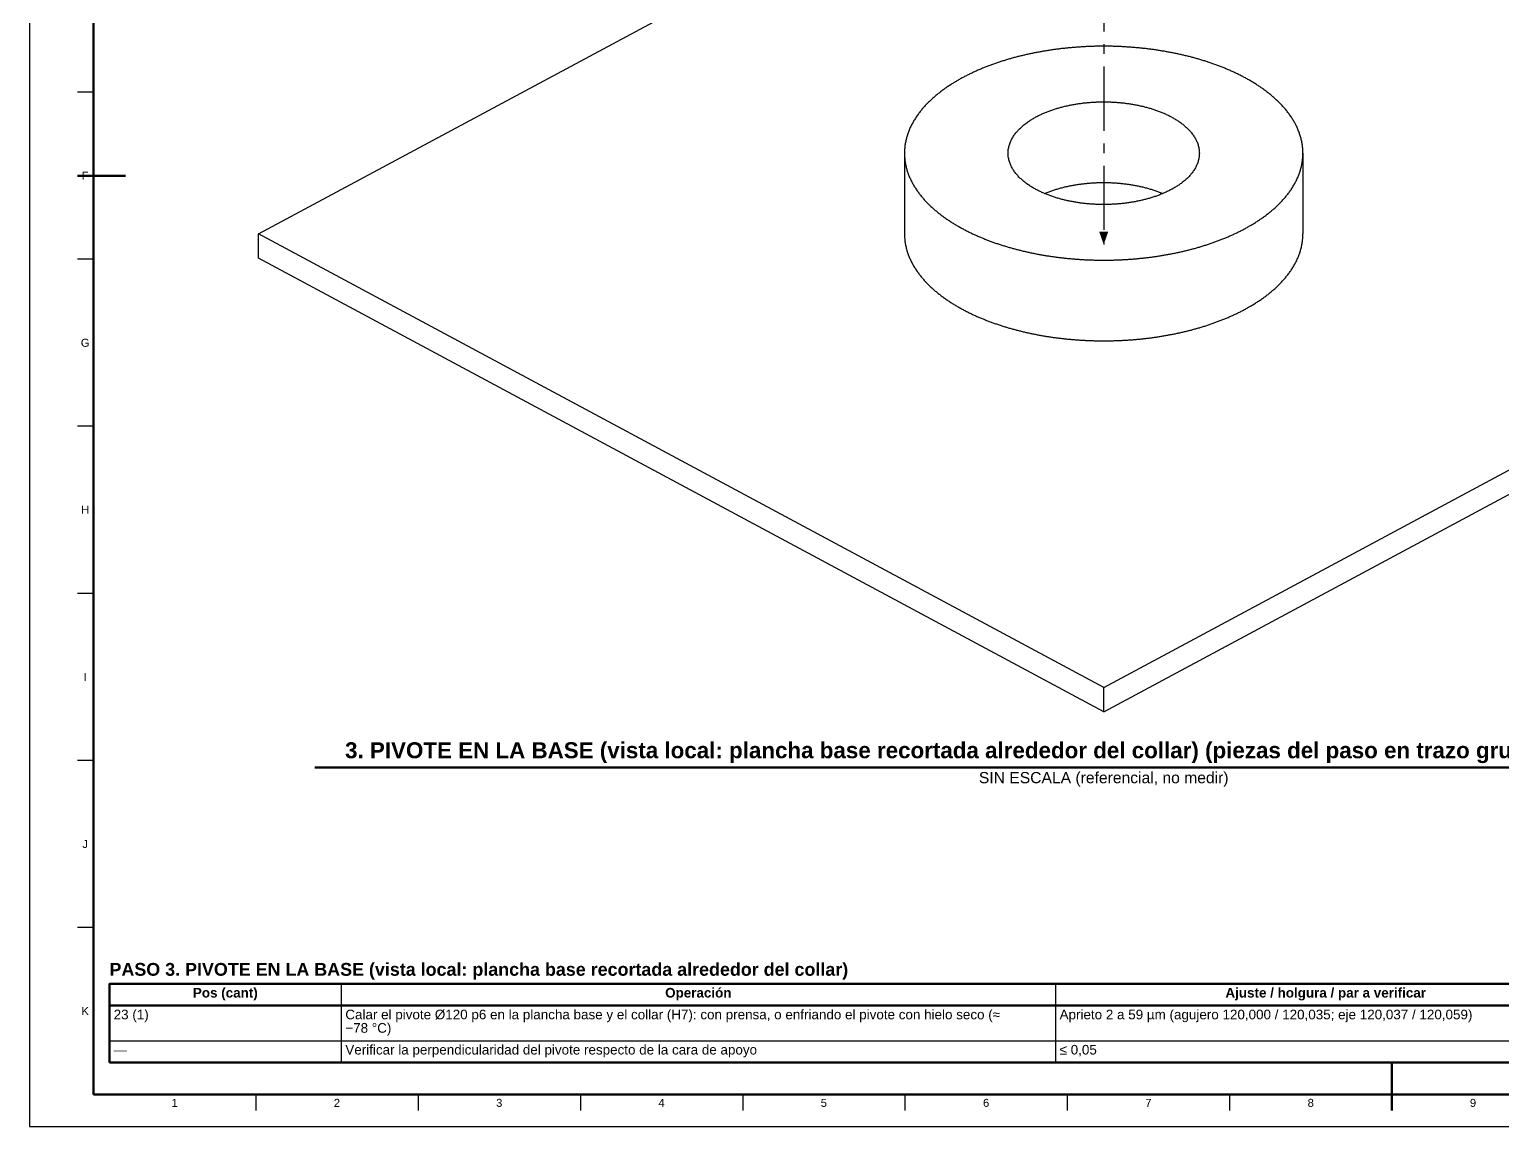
# Model space of a CAD drawing. Header units: millimetres. Extents: x 0 to 841, y 0 to 594.
# Drawn here: x 0 to 460.1, y 0 to 342.7 of the extents above; entities that cross this region are included whole.
import ezdxf
from ezdxf.enums import TextEntityAlignment as Align

# ---------------------------------------------------------------- set-up
doc = ezdxf.new("R2010")
doc.units = ezdxf.units.MM
doc.linetypes.add('EJE', pattern=[31, 20, -4, 3, -4])
for name, color, linetype, lineweight in [('COTA', 7, 'CONTINUOUS', 25), ('EJE', 7, 'EJE', 25), ('FINA', 7, 'CONTINUOUS', 25), ('MARCO', 7, 'CONTINUOUS', 70), ('TXT', 7, 'CONTINUOUS', 25), ('VIS', 7, 'CONTINUOUS', 50)]:
    doc.layers.add(name, color=color, linetype=linetype, lineweight=lineweight)
doc.styles.add('STD', font='LiberationSans-Regular.ttf')
doc.styles.add('STDB', font='LiberationSans-Bold.ttf')

msp = doc.modelspace()

# ---------------------------------------------------------------- linework, layer by layer
at = {"layer": 'COTA'}
msp.add_solid([(335.5, 275.48), (336.9, 279.48), (334.1, 279.48)], dxfattribs=at)
at = {"layer": 'EJE'}
msp.add_line((335.5, 393.07), (335.5, 275.48), dxfattribs=at)
at = {"layer": 'FINA'}
for p, q in [((20, 323.09), (15, 323.09)), ((20, 270.91), (15, 270.91)), ((20, 218.73), (15, 218.73)), ((20, 166.55), (15, 166.55)), ((20, 114.36), (15, 114.36)), ((20, 62.18), (15, 62.18)), ((97.35, 44.6), (97.35, 20)), ((320.43, 44.6), (320.43, 20)), ((25, 37.8), (646, 37.8)), ((25, 26.8), (646, 26.8)), ((70.69, 10), (70.69, 5)), ((121.38, 10), (121.38, 5)), ((172.06, 10), (172.06, 5)), ((222.75, 10), (222.75, 5)), ((273.44, 10), (273.44, 5)), ((324.12, 10), (324.12, 5)), ((374.81, 10), (374.81, 5)), ((425.5, 10), (425.5, 5))]:
    msp.add_line(p, q, dxfattribs=at)
msp.add_lwpolyline([(0, 0), (841, 0), (841, 594), (0, 594)], close=True, dxfattribs=at)
for points in [[(71.5, 278.84), (305.63, 404.55)], [(397.73, 304.04), (397.72, 304.35), (397.71, 304.65), (397.7, 304.96), (397.68, 305.27), (397.66, 305.57), (397.63, 305.88), (397.6, 306.19), (397.56, 306.49), (397.51, 306.79), (397.46, 307.1), (397.41, 307.4), (397.35, 307.7), (397.29, 308), (397.22, 308.3), (397.14, 308.6), (397.06, 308.9), (396.98, 309.19), (396.89, 309.49), (396.8, 309.78), (396.7, 310.07), (396.6, 310.36), (396.5, 310.65), (396.38, 310.94), (396.27, 311.22), (396.15, 311.51), (396.03, 311.79), (395.9, 312.07), (395.77, 312.35), (395.64, 312.62), (395.5, 312.9), (395.36, 313.17), (395.21, 313.44), (395.06, 313.71), (394.91, 313.98), (394.75, 314.24), (394.59, 314.5), (394.43, 314.76), (394.27, 315.02), (394.1, 315.28), (393.93, 315.53), (393.75, 315.79), (393.57, 316.04), (393.39, 316.29), (393.21, 316.53), (393.02, 316.78), (392.84, 317.02), (392.65, 317.26), (392.45, 317.5), (392.26, 317.74), (392.06, 317.97), (391.86, 318.2), (391.65, 318.43), (391.45, 318.66), (391.24, 318.89), (391.03, 319.11), (390.82, 319.34), (390.61, 319.56), (390.39, 319.78), (390.17, 319.99), (389.95, 320.21), (389.73, 320.42), (389.51, 320.63), (389.28, 320.84), (389.06, 321.05), (388.83, 321.26), (388.6, 321.46), (388.37, 321.66), (388.13, 321.86), (387.9, 322.06), (387.66, 322.26), (387.42, 322.45), (387.18, 322.64), (386.94, 322.84), (386.7, 323.02), (386.46, 323.21), (386.21, 323.4), (385.97, 323.58), (385.72, 323.77), (385.47, 323.95), (385.22, 324.13), (384.97, 324.3), (384.72, 324.48), (384.47, 324.65), (384.21, 324.83), (383.96, 325), (383.7, 325.17), (383.45, 325.34), (383.19, 325.5), (382.93, 325.67), (382.67, 325.83), (382.41, 325.99), (382.14, 326.15), (381.88, 326.31), (381.62, 326.47), (381.35, 326.63), (381.09, 326.78), (380.82, 326.93), (380.55, 327.08), (380.28, 327.23), (380.02, 327.38), (379.75, 327.53), (379.48, 327.68), (379.2, 327.82), (378.93, 327.96), (378.66, 328.11), (378.39, 328.25), (378.11, 328.39), (377.84, 328.52), (377.56, 328.66), (377.29, 328.79), (377.01, 328.93), (376.73, 329.06), (376.45, 329.19), (376.18, 329.32), (375.9, 329.45), (375.62, 329.58), (375.34, 329.7), (375.06, 329.83), (374.78, 329.95), (374.49, 330.08), (374.21, 330.2), (373.93, 330.32), (373.64, 330.44), (373.36, 330.55), (373.08, 330.67), (372.79, 330.78), (372.51, 330.9), (372.22, 331.01), (371.93, 331.12), (371.65, 331.23), (371.36, 331.34), (371.07, 331.45), (370.78, 331.56), (370.5, 331.66), (370.21, 331.77), (369.92, 331.87), (369.63, 331.98), (369.34, 332.08), (369.05, 332.18), (368.76, 332.28), (368.47, 332.37), (368.17, 332.47), (367.88, 332.57), (367.59, 332.66), (367.3, 332.76), (367, 332.85), (366.71, 332.94), (366.42, 333.03), (366.12, 333.12), (365.83, 333.21), (365.53, 333.3), (365.24, 333.39), (364.94, 333.47), (364.65, 333.56), (364.35, 333.64), (364.06, 333.72), (363.76, 333.8), (363.47, 333.88), (363.17, 333.96), (362.87, 334.04), (362.57, 334.12), (362.28, 334.2), (361.98, 334.27), (361.68, 334.35), (361.38, 334.42), (361.08, 334.49), (360.78, 334.57), (360.49, 334.64), (360.19, 334.71), (359.89, 334.78), (359.59, 334.84), (359.29, 334.91), (358.99, 334.98), (358.69, 335.04), (358.39, 335.11), (358.09, 335.17), (357.79, 335.23), (357.48, 335.29), (357.18, 335.35), (356.88, 335.41), (356.58, 335.47), (356.28, 335.53), (355.98, 335.59), (355.67, 335.64), (355.37, 335.7), (355.07, 335.75), (354.77, 335.81), (354.46, 335.86), (354.16, 335.91), (353.86, 335.96), (353.55, 336.01), (353.25, 336.06), (352.95, 336.11), (352.64, 336.16), (352.34, 336.2), (352.04, 336.25), (351.73, 336.29), (351.43, 336.34), (351.12, 336.38), (350.82, 336.42), (350.51, 336.46), (350.21, 336.5), (349.9, 336.54), (349.6, 336.58), (349.3, 336.62), (348.99, 336.65), (348.68, 336.69), (348.38, 336.72), (348.07, 336.76), (347.77, 336.79), (347.46, 336.83), (347.16, 336.86), (346.85, 336.89), (346.55, 336.92), (346.24, 336.95), (345.93, 336.98), (345.63, 337), (345.32, 337.03), (345.02, 337.06), (344.71, 337.08), (344.4, 337.1), (344.1, 337.13), (343.79, 337.15), (343.48, 337.17), (343.18, 337.19), (342.87, 337.21), (342.56, 337.23), (342.26, 337.25), (341.95, 337.27), (341.64, 337.29), (341.34, 337.3), (341.03, 337.32), (340.72, 337.33), (340.42, 337.34), (340.11, 337.36), (339.8, 337.37), (339.49, 337.38), (339.19, 337.39), (338.88, 337.4), (338.57, 337.41), (338.27, 337.42), (337.96, 337.42), (337.65, 337.43), (337.34, 337.43), (337.04, 337.44), (336.73, 337.44), (336.42, 337.44), (336.11, 337.45), (335.81, 337.45), (335.5, 337.45), (335.19, 337.45), (334.89, 337.45), (334.58, 337.44), (334.27, 337.44), (333.96, 337.44), (333.66, 337.43), (333.35, 337.43), (333.04, 337.42), (332.73, 337.42), (332.43, 337.41), (332.12, 337.4), (331.81, 337.39), (331.51, 337.38), (331.2, 337.37), (330.89, 337.36), (330.58, 337.34), (330.28, 337.33), (329.97, 337.32), (329.66, 337.3), (329.36, 337.29), (329.05, 337.27), (328.74, 337.25), (328.44, 337.23), (328.13, 337.21), (327.82, 337.19), (327.52, 337.17), (327.21, 337.15), (326.9, 337.13), (326.6, 337.1), (326.29, 337.08), (325.98, 337.06), (325.68, 337.03), (325.37, 337), (325.07, 336.98), (324.76, 336.95), (324.45, 336.92), (324.15, 336.89), (323.84, 336.86), (323.54, 336.83), (323.23, 336.79), (322.93, 336.76), (322.62, 336.72), (322.32, 336.69), (322.01, 336.65), (321.7, 336.62), (321.4, 336.58), (321.1, 336.54), (320.79, 336.5), (320.49, 336.46), (320.18, 336.42), (319.88, 336.38), (319.57, 336.34), (319.27, 336.29), (318.96, 336.25), (318.66, 336.2), (318.36, 336.16), (318.05, 336.11), (317.75, 336.06), (317.45, 336.01), (317.14, 335.96), (316.84, 335.91), (316.54, 335.86), (316.23, 335.81), (315.93, 335.75), (315.63, 335.7), (315.33, 335.64), (315.02, 335.59), (314.72, 335.53), (314.42, 335.47), (314.12, 335.41), (313.82, 335.35), (313.52, 335.29), (313.21, 335.23), (312.91, 335.17), (312.61, 335.11), (312.31, 335.04), (312.01, 334.98), (311.71, 334.91), (311.41, 334.84), (311.11, 334.78), (310.81, 334.71), (310.51, 334.64), (310.22, 334.57), (309.92, 334.49), (309.62, 334.42), (309.32, 334.35), (309.02, 334.27), (308.72, 334.2), (308.43, 334.12), (308.13, 334.04), (307.83, 333.96), (307.53, 333.88), (307.24, 333.8), (306.94, 333.72), (306.65, 333.64), (306.35, 333.56), (306.05, 333.47), (305.76, 333.39), (305.47, 333.3), (305.17, 333.21), (304.88, 333.12), (304.58, 333.03), (304.29, 332.94), (304, 332.85), (303.7, 332.76), (303.41, 332.66), (303.12, 332.57), (302.83, 332.47), (302.53, 332.37), (302.24, 332.28), (301.95, 332.18), (301.66, 332.08), (301.37, 331.98), (301.08, 331.87), (300.79, 331.77), (300.5, 331.66), (300.22, 331.56), (299.93, 331.45), (299.64, 331.34), (299.35, 331.23), (299.07, 331.12), (298.78, 331.01), (298.49, 330.9), (298.21, 330.78), (297.92, 330.67), (297.64, 330.55), (297.36, 330.44), (297.07, 330.32), (296.79, 330.2), (296.51, 330.08), (296.22, 329.95), (295.94, 329.83), (295.66, 329.7), (295.38, 329.58), (295.1, 329.45), (294.82, 329.32), (294.55, 329.19), (294.27, 329.06), (293.99, 328.93), (293.71, 328.79), (293.44, 328.66), (293.16, 328.52), (292.89, 328.39), (292.61, 328.25), (292.34, 328.11), (292.07, 327.96), (291.8, 327.82), (291.52, 327.68), (291.25, 327.53), (290.98, 327.38), (290.72, 327.23), (290.45, 327.08), (290.18, 326.93), (289.91, 326.78), (289.65, 326.63), (289.38, 326.47), (289.12, 326.31), (288.86, 326.15), (288.59, 325.99), (288.33, 325.83), (288.07, 325.67), (287.81, 325.5), (287.55, 325.34), (287.3, 325.17), (287.04, 325), (286.79, 324.83), (286.53, 324.65), (286.28, 324.48), (286.03, 324.3), (285.78, 324.13), (285.53, 323.95), (285.28, 323.77), (285.03, 323.58), (284.79, 323.4), (284.54, 323.21), (284.3, 323.02), (284.06, 322.84), (283.82, 322.64), (283.58, 322.45), (283.34, 322.26), (283.1, 322.06), (282.87, 321.86), (282.63, 321.66), (282.4, 321.46), (282.17, 321.26), (281.94, 321.05), (281.72, 320.84), (281.49, 320.63), (281.27, 320.42), (281.05, 320.21), (280.83, 319.99), (280.61, 319.78), (280.39, 319.56), (280.18, 319.34), (279.97, 319.11), (279.76, 318.89), (279.55, 318.66), (279.35, 318.43), (279.14, 318.2), (278.94, 317.97), (278.74, 317.74), (278.55, 317.5), (278.35, 317.26), (278.16, 317.02), (277.98, 316.78), (277.79, 316.53), (277.61, 316.29), (277.43, 316.04), (277.25, 315.79), (277.07, 315.53), (276.9, 315.28), (276.73, 315.02), (276.57, 314.76), (276.41, 314.5), (276.25, 314.24), (276.09, 313.98), (275.94, 313.71), (275.79, 313.44), (275.64, 313.17), (275.5, 312.9), (275.36, 312.62), (275.23, 312.35), (275.1, 312.07), (274.97, 311.79), (274.85, 311.51), (274.73, 311.22), (274.62, 310.94), (274.5, 310.65), (274.4, 310.36), (274.3, 310.07), (274.2, 309.78), (274.11, 309.49), (274.02, 309.19), (273.94, 308.9), (273.86, 308.6), (273.78, 308.3), (273.71, 308), (273.65, 307.7), (273.59, 307.4), (273.54, 307.1), (273.49, 306.79), (273.44, 306.49), (273.4, 306.19), (273.37, 305.88), (273.34, 305.57), (273.32, 305.27), (273.3, 304.96), (273.29, 304.65), (273.28, 304.35), (273.27, 304.04)], [(305.63, 304.04), (305.64, 304.34), (305.65, 304.64), (305.68, 304.94), (305.71, 305.24), (305.76, 305.53), (305.82, 305.83), (305.88, 306.12), (305.96, 306.41), (306.04, 306.7), (306.14, 306.98), (306.24, 307.26), (306.35, 307.54), (306.47, 307.82), (306.6, 308.09), (306.73, 308.36), (306.88, 308.62), (307.02, 308.88), (307.18, 309.14), (307.34, 309.39), (307.51, 309.64), (307.68, 309.88), (307.86, 310.12), (308.05, 310.36), (308.24, 310.59), (308.43, 310.82), (308.63, 311.04), (308.83, 311.26), (309.04, 311.48), (309.25, 311.69), (309.47, 311.9), (309.69, 312.11), (309.91, 312.31), (310.13, 312.51), (310.36, 312.7), (310.59, 312.89), (310.83, 313.08), (311.06, 313.26), (311.3, 313.44), (311.55, 313.62), (311.79, 313.79), (312.04, 313.96), (312.28, 314.13), (312.54, 314.29), (312.79, 314.45), (313.04, 314.61), (313.3, 314.77), (313.56, 314.92), (313.82, 315.07), (314.08, 315.22), (314.34, 315.36), (314.61, 315.5), (314.87, 315.64), (315.14, 315.77), (315.41, 315.91), (315.68, 316.04), (315.95, 316.16), (316.22, 316.29), (316.5, 316.41), (316.77, 316.53), (317.05, 316.65), (317.32, 316.77), (317.6, 316.88), (317.88, 316.99), (318.16, 317.1), (318.44, 317.2), (318.72, 317.31), (319, 317.41), (319.29, 317.51), (319.57, 317.61), (319.86, 317.7), (320.14, 317.79), (320.43, 317.88), (320.71, 317.97), (321, 318.06), (321.29, 318.14), (321.58, 318.23), (321.86, 318.31), (322.15, 318.39), (322.44, 318.46), (322.73, 318.54), (323.02, 318.61), (323.32, 318.68), (323.61, 318.75), (323.9, 318.82), (324.19, 318.88), (324.49, 318.95), (324.78, 319.01), (325.07, 319.07), (325.37, 319.12), (325.66, 319.18), (325.96, 319.24), (326.25, 319.29), (326.55, 319.34), (326.84, 319.39), (327.14, 319.43), (327.43, 319.48), (327.73, 319.52), (328.03, 319.57), (328.33, 319.61), (328.62, 319.65), (328.92, 319.68), (329.22, 319.72), (329.52, 319.75), (329.81, 319.78), (330.11, 319.81), (330.41, 319.84), (330.71, 319.87), (331.01, 319.89), (331.31, 319.92), (331.61, 319.94), (331.9, 319.96), (332.2, 319.98), (332.5, 320), (332.8, 320.01), (333.1, 320.02), (333.4, 320.04), (333.7, 320.05), (334, 320.06), (334.3, 320.06), (334.6, 320.07), (334.9, 320.07), (335.2, 320.08), (335.5, 320.08), (335.8, 320.08), (336.1, 320.07), (336.4, 320.07), (336.7, 320.06), (337, 320.06), (337.3, 320.05), (337.6, 320.04), (337.9, 320.02), (338.2, 320.01), (338.5, 320), (338.8, 319.98), (339.1, 319.96), (339.39, 319.94), (339.69, 319.92), (339.99, 319.89), (340.29, 319.87), (340.59, 319.84), (340.89, 319.81), (341.19, 319.78), (341.48, 319.75), (341.78, 319.72), (342.08, 319.68), (342.38, 319.65), (342.67, 319.61), (342.97, 319.57), (343.27, 319.52), (343.57, 319.48), (343.86, 319.43), (344.16, 319.39), (344.45, 319.34), (344.75, 319.29), (345.04, 319.24), (345.34, 319.18), (345.63, 319.12), (345.93, 319.07), (346.22, 319.01), (346.51, 318.95), (346.81, 318.88), (347.1, 318.82), (347.39, 318.75), (347.68, 318.68), (347.98, 318.61), (348.27, 318.54), (348.56, 318.46), (348.85, 318.39), (349.14, 318.31), (349.42, 318.23), (349.71, 318.14), (350, 318.06), (350.29, 317.97), (350.57, 317.88), (350.86, 317.79), (351.14, 317.7), (351.43, 317.61), (351.71, 317.51), (352, 317.41), (352.28, 317.31), (352.56, 317.2), (352.84, 317.1), (353.12, 316.99), (353.4, 316.88), (353.68, 316.77), (353.95, 316.65), (354.23, 316.53), (354.5, 316.41), (354.78, 316.29), (355.05, 316.16), (355.32, 316.04), (355.59, 315.91), (355.86, 315.77), (356.13, 315.64), (356.39, 315.5), (356.66, 315.36), (356.92, 315.22), (357.18, 315.07), (357.44, 314.92), (357.7, 314.77), (357.96, 314.61), (358.21, 314.45), (358.46, 314.29), (358.72, 314.13), (358.96, 313.96), (359.21, 313.79), (359.45, 313.62), (359.7, 313.44), (359.94, 313.26), (360.17, 313.08), (360.41, 312.89), (360.64, 312.7), (360.87, 312.51), (361.09, 312.31), (361.31, 312.11), (361.53, 311.9), (361.75, 311.69), (361.96, 311.48), (362.17, 311.26), (362.37, 311.04), (362.57, 310.82), (362.76, 310.59), (362.95, 310.36), (363.14, 310.12), (363.32, 309.88), (363.49, 309.64), (363.66, 309.39), (363.82, 309.14), (363.98, 308.88), (364.12, 308.62), (364.27, 308.36), (364.4, 308.09), (364.53, 307.82), (364.65, 307.54), (364.76, 307.26), (364.86, 306.98), (364.96, 306.7), (365.04, 306.41), (365.12, 306.12), (365.18, 305.83), (365.24, 305.53), (365.29, 305.24), (365.32, 304.94), (365.35, 304.64), (365.36, 304.34), (365.37, 304.04)], [(273.27, 304.04), (273.28, 303.74), (273.28, 303.44), (273.3, 303.14), (273.31, 302.84), (273.34, 302.55), (273.36, 302.25), (273.4, 301.95), (273.43, 301.65), (273.48, 301.36), (273.52, 301.06), (273.57, 300.77), (273.63, 300.47), (273.69, 300.18), (273.76, 299.89), (273.83, 299.6), (273.9, 299.31), (273.98, 299.02), (274.06, 298.73), (274.15, 298.45), (274.24, 298.16), (274.34, 297.88), (274.44, 297.6), (274.55, 297.32), (274.66, 297.04), (274.77, 296.76), (274.89, 296.49), (275.01, 296.21), (275.13, 295.94), (275.26, 295.67), (275.39, 295.4), (275.53, 295.14), (275.66, 294.87), (275.81, 294.61), (275.95, 294.35), (276.1, 294.09), (276.25, 293.83), (276.41, 293.57), (276.57, 293.32), (276.73, 293.07), (276.89, 292.82), (277.06, 292.57), (277.23, 292.32), (277.4, 292.08), (277.57, 291.84), (277.75, 291.6), (277.93, 291.36), (278.12, 291.12), (278.3, 290.89), (278.49, 290.65), (278.68, 290.42), (278.87, 290.19), (279.07, 289.97), (279.26, 289.74), (279.46, 289.52), (279.66, 289.3), (279.87, 289.08), (280.07, 288.86), (280.28, 288.64), (280.49, 288.43), (280.7, 288.22), (280.91, 288.01), (281.12, 287.8), (281.34, 287.59), (281.56, 287.39), (281.78, 287.18), (282, 286.98), (282.22, 286.78), (282.45, 286.58), (282.67, 286.39), (282.9, 286.19), (283.13, 286), (283.36, 285.81), (283.59, 285.62), (283.82, 285.43), (284.06, 285.24), (284.29, 285.06), (284.53, 284.88), (284.77, 284.7), (285.01, 284.52), (285.25, 284.34), (285.49, 284.16), (285.73, 283.99), (285.97, 283.81), (286.22, 283.64), (286.46, 283.47), (286.71, 283.3), (286.96, 283.14), (287.21, 282.97), (287.46, 282.81), (287.71, 282.64), (287.96, 282.48), (288.21, 282.32), (288.47, 282.17), (288.72, 282.01), (288.98, 281.85), (289.23, 281.7), (289.49, 281.55), (289.75, 281.39), (290.01, 281.25), (290.27, 281.1), (290.53, 280.95), (290.79, 280.8), (291.05, 280.66), (291.31, 280.52), (291.58, 280.37), (291.84, 280.23), (292.11, 280.09), (292.37, 279.96), (292.64, 279.82), (292.91, 279.69), (293.17, 279.55), (293.44, 279.42), (293.71, 279.29), (293.98, 279.16), (294.25, 279.03), (294.52, 278.9), (294.79, 278.77), (295.06, 278.65), (295.33, 278.52), (295.61, 278.4), (295.88, 278.28), (296.15, 278.16), (296.43, 278.04), (296.7, 277.92), (296.98, 277.8), (297.25, 277.69), (297.53, 277.57), (297.81, 277.46), (298.08, 277.35), (298.36, 277.23), (298.64, 277.12), (298.92, 277.01), (299.2, 276.91), (299.48, 276.8), (299.75, 276.69), (300.03, 276.59), (300.32, 276.48), (300.6, 276.38), (300.88, 276.28), (301.16, 276.18), (301.44, 276.08), (301.72, 275.98), (302.01, 275.88), (302.29, 275.79), (302.57, 275.69), (302.86, 275.6), (303.14, 275.5), (303.43, 275.41), (303.71, 275.32), (304, 275.23), (304.28, 275.14), (304.57, 275.05), (304.85, 274.96), (305.14, 274.88), (305.43, 274.79), (305.71, 274.71), (306, 274.62), (306.29, 274.54), (306.57, 274.46), (306.86, 274.38), (307.15, 274.3), (307.44, 274.22), (307.73, 274.14), (308.02, 274.07), (308.31, 273.99), (308.6, 273.92), (308.89, 273.84), (309.18, 273.77), (309.47, 273.7), (309.76, 273.62), (310.05, 273.55), (310.34, 273.48), (310.63, 273.42), (310.92, 273.35), (311.21, 273.28), (311.5, 273.22), (311.8, 273.15), (312.09, 273.09), (312.38, 273.02), (312.67, 272.96), (312.97, 272.9), (313.26, 272.84), (313.55, 272.78), (313.85, 272.72), (314.14, 272.66), (314.43, 272.6), (314.73, 272.55), (315.02, 272.49), (315.31, 272.44), (315.61, 272.38), (315.9, 272.33), (316.2, 272.28), (316.49, 272.23), (316.79, 272.18), (317.08, 272.13), (317.38, 272.08), (317.67, 272.03), (317.97, 271.99), (318.26, 271.94), (318.56, 271.89), (318.85, 271.85), (319.15, 271.81), (319.45, 271.76), (319.74, 271.72), (320.04, 271.68), (320.33, 271.64), (320.63, 271.6), (320.93, 271.56), (321.22, 271.52), (321.52, 271.49), (321.82, 271.45), (322.12, 271.41), (322.41, 271.38), (322.71, 271.34), (323.01, 271.31), (323.3, 271.28), (323.6, 271.25), (323.9, 271.22), (324.2, 271.19), (324.49, 271.16), (324.79, 271.13), (325.09, 271.1), (325.39, 271.08), (325.69, 271.05), (325.98, 271.02), (326.28, 271), (326.58, 270.98), (326.88, 270.95), (327.18, 270.93), (327.48, 270.91), (327.77, 270.89), (328.07, 270.87), (328.37, 270.85), (328.67, 270.83), (328.97, 270.82), (329.27, 270.8), (329.56, 270.78), (329.86, 270.77), (330.16, 270.75), (330.46, 270.74), (330.76, 270.73), (331.06, 270.72), (331.36, 270.71), (331.66, 270.7), (331.96, 270.69), (332.25, 270.68), (332.55, 270.67), (332.85, 270.66), (333.15, 270.66), (333.45, 270.65), (333.75, 270.64), (334.05, 270.64), (334.35, 270.64), (334.65, 270.63), (334.95, 270.63), (335.25, 270.63), (335.54, 270.63), (335.84, 270.63), (336.14, 270.63), (336.44, 270.64), (336.74, 270.64), (337.04, 270.64), (337.34, 270.65), (337.64, 270.65), (337.94, 270.66), (338.24, 270.66), (338.54, 270.67), (338.83, 270.68), (339.13, 270.69), (339.43, 270.7), (339.73, 270.71), (340.03, 270.72), (340.33, 270.73), (340.63, 270.75), (340.93, 270.76), (341.23, 270.77), (341.52, 270.79), (341.82, 270.8), (342.12, 270.82), (342.42, 270.84), (342.72, 270.86), (343.02, 270.88), (343.32, 270.9), (343.61, 270.92), (343.91, 270.94), (344.21, 270.96), (344.51, 270.98), (344.81, 271.01), (345.1, 271.03), (345.4, 271.06), (345.7, 271.08), (346, 271.11), (346.3, 271.14), (346.59, 271.17), (346.89, 271.2), (347.19, 271.23), (347.49, 271.26), (347.78, 271.29), (348.08, 271.32), (348.38, 271.35), (348.68, 271.39), (348.97, 271.42), (349.27, 271.46), (349.57, 271.5), (349.86, 271.53), (350.16, 271.57), (350.46, 271.61), (350.75, 271.65), (351.05, 271.69), (351.35, 271.73), (351.64, 271.78), (351.94, 271.82), (352.23, 271.86), (352.53, 271.91), (352.83, 271.95), (353.12, 272), (353.42, 272.05), (353.71, 272.09), (354.01, 272.14), (354.3, 272.19), (354.6, 272.24), (354.89, 272.29), (355.19, 272.35), (355.48, 272.4), (355.77, 272.45), (356.07, 272.51), (356.36, 272.56), (356.66, 272.62), (356.95, 272.68), (357.24, 272.74), (357.54, 272.8), (357.83, 272.86), (358.12, 272.92), (358.41, 272.98), (358.71, 273.04), (359, 273.11), (359.29, 273.17), (359.58, 273.23), (359.87, 273.3), (360.17, 273.37), (360.46, 273.44), (360.75, 273.51), (361.04, 273.57), (361.33, 273.65), (361.62, 273.72), (361.91, 273.79), (362.2, 273.86), (362.49, 273.94), (362.78, 274.01), (363.07, 274.09), (363.36, 274.17), (363.65, 274.24), (363.93, 274.32), (364.22, 274.4), (364.51, 274.48), (364.8, 274.57), (365.09, 274.65), (365.37, 274.73), (365.66, 274.82), (365.95, 274.9), (366.23, 274.99), (366.52, 275.08), (366.8, 275.17), (367.09, 275.26), (367.37, 275.35), (367.66, 275.44), (367.94, 275.53), (368.23, 275.63), (368.51, 275.72), (368.79, 275.82), (369.08, 275.91), (369.36, 276.01), (369.64, 276.11), (369.92, 276.21), (370.21, 276.31), (370.49, 276.41), (370.77, 276.52), (371.05, 276.62), (371.33, 276.73), (371.61, 276.83), (371.89, 276.94), (372.17, 277.05), (372.44, 277.16), (372.72, 277.27), (373, 277.38), (373.28, 277.49), (373.55, 277.61), (373.83, 277.72), (374.1, 277.84), (374.38, 277.96), (374.65, 278.07), (374.93, 278.19), (375.2, 278.32), (375.47, 278.44), (375.75, 278.56), (376.02, 278.69), (376.29, 278.81), (376.56, 278.94), (376.83, 279.07), (377.1, 279.2), (377.37, 279.33), (377.64, 279.46), (377.91, 279.59), (378.17, 279.73), (378.44, 279.86), (378.71, 280), (378.97, 280.14), (379.24, 280.28), (379.5, 280.42)], [(273.27, 304.04), (273.27, 278.84)], [(356.62, 292.7), (356.36, 292.56), (356.09, 292.42), (355.82, 292.29), (355.55, 292.16), (355.28, 292.03), (355.01, 291.9), (354.74, 291.77), (354.47, 291.65), (354.19, 291.53), (353.92, 291.41), (353.64, 291.3), (353.36, 291.19), (353.08, 291.08), (352.8, 290.97), (352.52, 290.86), (352.24, 290.76), (351.96, 290.66), (351.68, 290.56), (351.39, 290.46), (351.11, 290.37), (350.82, 290.28), (350.54, 290.18), (350.25, 290.1), (349.97, 290.01), (349.68, 289.93), (349.39, 289.84), (349.1, 289.76), (348.81, 289.68), (348.52, 289.61), (348.23, 289.53), (347.94, 289.46), (347.65, 289.39), (347.36, 289.32), (347.07, 289.26), (346.77, 289.19), (346.48, 289.13), (346.19, 289.07), (345.89, 289.01), (345.6, 288.95), (345.31, 288.89), (345.01, 288.84), (344.72, 288.79), (344.42, 288.74), (344.13, 288.69), (343.83, 288.64), (343.53, 288.59), (343.24, 288.55), (342.94, 288.51), (342.64, 288.47), (342.35, 288.43), (342.05, 288.39), (341.75, 288.36), (341.45, 288.33), (341.16, 288.29), (340.86, 288.26), (340.56, 288.24), (340.26, 288.21), (339.96, 288.18), (339.66, 288.16), (339.37, 288.14), (339.07, 288.12), (338.77, 288.1), (338.47, 288.08), (338.17, 288.07), (337.87, 288.05), (337.57, 288.04), (337.27, 288.03), (336.97, 288.02), (336.67, 288.02), (336.37, 288.01), (336.07, 288.01), (335.77, 288), (335.47, 288), (335.17, 288), (334.87, 288.01), (334.57, 288.01), (334.28, 288.02), (333.98, 288.02), (333.68, 288.03), (333.38, 288.04), (333.08, 288.06), (332.78, 288.07), (332.48, 288.09), (332.18, 288.1), (331.88, 288.12), (331.58, 288.14), (331.28, 288.16), (330.98, 288.19), (330.69, 288.21), (330.39, 288.24), (330.09, 288.27), (329.79, 288.3), (329.49, 288.33), (329.2, 288.37), (328.9, 288.4), (328.6, 288.44), (328.3, 288.48), (328.01, 288.52), (327.71, 288.56), (327.41, 288.6), (327.12, 288.65), (326.82, 288.7), (326.53, 288.74), (326.23, 288.8), (325.94, 288.85), (325.64, 288.9), (325.35, 288.96), (325.05, 289.02), (324.76, 289.08), (324.47, 289.14), (324.17, 289.2), (323.88, 289.27), (323.59, 289.33), (323.3, 289.4), (323.01, 289.47), (322.72, 289.55), (322.43, 289.62), (322.14, 289.7), (321.85, 289.78), (321.56, 289.86), (321.27, 289.94), (320.98, 290.03), (320.7, 290.11), (320.41, 290.2), (320.13, 290.29), (319.84, 290.38), (319.56, 290.48), (319.27, 290.58), (318.99, 290.68), (318.71, 290.78), (318.43, 290.88), (318.15, 290.99), (317.87, 291.1), (317.59, 291.21), (317.31, 291.32), (317.04, 291.43), (316.76, 291.55), (316.49, 291.67), (316.21, 291.8), (315.94, 291.92), (315.67, 292.05), (315.4, 292.18), (315.13, 292.31), (314.86, 292.45), (314.6, 292.58), (314.33, 292.73), (314.07, 292.87), (313.81, 293.02), (313.55, 293.16), (313.29, 293.32), (313.04, 293.47), (312.78, 293.63), (312.53, 293.79), (312.28, 293.96), (312.03, 294.12), (311.78, 294.29), (311.54, 294.47), (311.3, 294.64), (311.06, 294.82), (310.82, 295.01), (310.59, 295.19), (310.36, 295.39), (310.13, 295.58), (309.9, 295.78), (309.68, 295.98), (309.46, 296.18), (309.25, 296.39), (309.04, 296.6), (308.83, 296.82), (308.63, 297.04), (308.43, 297.27), (308.23, 297.49), (308.04, 297.73), (307.86, 297.96), (307.68, 298.2), (307.51, 298.45), (307.34, 298.7), (307.18, 298.95), (307.02, 299.2), (306.87, 299.46), (306.73, 299.73), (306.6, 300), (306.47, 300.27), (306.35, 300.54), (306.24, 300.82), (306.14, 301.1), (306.04, 301.39), (305.96, 301.67), (305.88, 301.96), (305.82, 302.26), (305.76, 302.55), (305.71, 302.85), (305.68, 303.14), (305.65, 303.44), (305.64, 303.74), (305.63, 304.04)], [(365.37, 304.04), (365.36, 303.74), (365.35, 303.44), (365.32, 303.14), (365.28, 302.84), (365.24, 302.54), (365.18, 302.25), (365.11, 301.96), (365.04, 301.66), (364.95, 301.38), (364.86, 301.09), (364.76, 300.81), (364.64, 300.53), (364.52, 300.25), (364.4, 299.98), (364.26, 299.71), (364.12, 299.45), (363.97, 299.19), (363.81, 298.93), (363.65, 298.68), (363.48, 298.43), (363.31, 298.19), (363.13, 297.94), (362.94, 297.71), (362.75, 297.47), (362.56, 297.25), (362.36, 297.02), (362.15, 296.8), (361.94, 296.58), (361.73, 296.37), (361.52, 296.16), (361.3, 295.96), (361.07, 295.75), (360.85, 295.56), (360.62, 295.36), (360.38, 295.17), (360.15, 294.98), (359.91, 294.8), (359.67, 294.62), (359.43, 294.44), (359.18, 294.27), (358.94, 294.1), (358.69, 293.93), (358.43, 293.77), (358.18, 293.61), (357.92, 293.45), (357.67, 293.29), (357.41, 293.14), (357.15, 292.99), (356.88, 292.84), (356.62, 292.7)], [(379.5, 280.42), (379.76, 280.56), (380.03, 280.7), (380.29, 280.85), (380.56, 281), (380.82, 281.15), (381.08, 281.3), (381.34, 281.45), (381.6, 281.6), (381.86, 281.75), (382.11, 281.91), (382.37, 282.07), (382.63, 282.22), (382.88, 282.38), (383.14, 282.55), (383.39, 282.71), (383.64, 282.87), (383.89, 283.04), (384.14, 283.21), (384.39, 283.38), (384.64, 283.55), (384.89, 283.72), (385.14, 283.89), (385.38, 284.07), (385.62, 284.24), (385.87, 284.42), (386.11, 284.6), (386.35, 284.78), (386.59, 284.97), (386.83, 285.15), (387.06, 285.34), (387.3, 285.53), (387.53, 285.72), (387.76, 285.91), (387.99, 286.1), (388.22, 286.3), (388.45, 286.49), (388.68, 286.69), (388.9, 286.89), (389.13, 287.09), (389.35, 287.3), (389.57, 287.5), (389.79, 287.71), (390, 287.92), (390.22, 288.13), (390.43, 288.34), (390.64, 288.56), (390.85, 288.77), (391.06, 288.99), (391.26, 289.21), (391.47, 289.44), (391.67, 289.66), (391.87, 289.89), (392.06, 290.11), (392.26, 290.34), (392.45, 290.58), (392.64, 290.81), (392.83, 291.05), (393.01, 291.28), (393.19, 291.52), (393.37, 291.76), (393.55, 292.01), (393.72, 292.25), (393.9, 292.5), (394.06, 292.75), (394.23, 293), (394.39, 293.25), (394.55, 293.51), (394.71, 293.77), (394.86, 294.03), (395.01, 294.29), (395.16, 294.55), (395.31, 294.81), (395.45, 295.08), (395.58, 295.35), (395.72, 295.62), (395.85, 295.89), (395.97, 296.16), (396.09, 296.44), (396.21, 296.72), (396.33, 296.99), (396.44, 297.28), (396.54, 297.56), (396.64, 297.84), (396.74, 298.12), (396.84, 298.41), (396.93, 298.7), (397.01, 298.99), (397.09, 299.28), (397.17, 299.57), (397.24, 299.86), (397.3, 300.16), (397.37, 300.45), (397.42, 300.75), (397.47, 301.04), (397.52, 301.34), (397.56, 301.64), (397.6, 301.94), (397.63, 302.24), (397.66, 302.54), (397.69, 302.84), (397.7, 303.14), (397.72, 303.44), (397.72, 303.74), (397.73, 304.04)], [(397.73, 304.04), (397.73, 278.84)], [(317.02, 291.44), (317.3, 291.56), (317.58, 291.67), (317.86, 291.78), (318.14, 291.89), (318.42, 292), (318.7, 292.1), (318.98, 292.2), (319.26, 292.3), (319.55, 292.4), (319.83, 292.49), (320.12, 292.59), (320.4, 292.68), (320.69, 292.77), (320.98, 292.85), (321.27, 292.94), (321.56, 293.02), (321.84, 293.1), (322.13, 293.18), (322.42, 293.26), (322.71, 293.33), (323.01, 293.41), (323.3, 293.48), (323.59, 293.55), (323.88, 293.62), (324.18, 293.68), (324.47, 293.74), (324.76, 293.81), (325.06, 293.87), (325.35, 293.92), (325.65, 293.98), (325.94, 294.03), (326.24, 294.09), (326.53, 294.14), (326.83, 294.19), (327.13, 294.23), (327.42, 294.28), (327.72, 294.32), (328.02, 294.37), (328.31, 294.41), (328.61, 294.45), (328.91, 294.48), (329.21, 294.52), (329.51, 294.55), (329.81, 294.58), (330.1, 294.61), (330.4, 294.64), (330.7, 294.67), (331, 294.69), (331.3, 294.72), (331.6, 294.74), (331.9, 294.76), (332.2, 294.78), (332.5, 294.8), (332.8, 294.81), (333.1, 294.83), (333.4, 294.84), (333.7, 294.85), (334, 294.86), (334.3, 294.86), (334.6, 294.87), (334.9, 294.87), (335.2, 294.88), (335.5, 294.88), (335.8, 294.88), (336.1, 294.87), (336.4, 294.87), (336.7, 294.86), (337, 294.86), (337.3, 294.85), (337.6, 294.84), (337.9, 294.83), (338.2, 294.81), (338.5, 294.8), (338.8, 294.78), (339.1, 294.76), (339.4, 294.74), (339.7, 294.72), (340, 294.69), (340.3, 294.67), (340.6, 294.64), (340.9, 294.61), (341.19, 294.58), (341.49, 294.55), (341.79, 294.52), (342.09, 294.48), (342.39, 294.45), (342.69, 294.41), (342.98, 294.37), (343.28, 294.32), (343.58, 294.28), (343.87, 294.23), (344.17, 294.19), (344.47, 294.14), (344.76, 294.09), (345.06, 294.03), (345.35, 293.98), (345.65, 293.92), (345.94, 293.87), (346.24, 293.81), (346.53, 293.74), (346.82, 293.68), (347.12, 293.62), (347.41, 293.55), (347.7, 293.48), (347.99, 293.41), (348.29, 293.33), (348.58, 293.26), (348.87, 293.18), (349.16, 293.1), (349.44, 293.02), (349.73, 292.94), (350.02, 292.85), (350.31, 292.77), (350.6, 292.68), (350.88, 292.59), (351.17, 292.49), (351.45, 292.4), (351.74, 292.3), (352.02, 292.2), (352.3, 292.1), (352.58, 292), (352.86, 291.89), (353.14, 291.78), (353.42, 291.67), (353.7, 291.56), (353.98, 291.44)], [(317.02, 291.44), (317.3, 291.56), (317.58, 291.67), (317.86, 291.78), (318.14, 291.89), (318.42, 292), (318.7, 292.1), (318.98, 292.2), (319.26, 292.3), (319.55, 292.4), (319.83, 292.49), (320.12, 292.59), (320.4, 292.68), (320.69, 292.77), (320.98, 292.85), (321.27, 292.94), (321.56, 293.02), (321.84, 293.1), (322.13, 293.18), (322.42, 293.26), (322.71, 293.33), (323.01, 293.41), (323.3, 293.48), (323.59, 293.55), (323.88, 293.62), (324.18, 293.68), (324.47, 293.74), (324.76, 293.81), (325.06, 293.87), (325.35, 293.92), (325.65, 293.98), (325.94, 294.03), (326.24, 294.09), (326.53, 294.14), (326.83, 294.19), (327.13, 294.23), (327.42, 294.28), (327.72, 294.32), (328.02, 294.37), (328.31, 294.41), (328.61, 294.45), (328.91, 294.48), (329.21, 294.52), (329.51, 294.55), (329.81, 294.58), (330.1, 294.61), (330.4, 294.64), (330.7, 294.67), (331, 294.69), (331.3, 294.72), (331.6, 294.74), (331.9, 294.76), (332.2, 294.78), (332.5, 294.8), (332.8, 294.81), (333.1, 294.83), (333.4, 294.84), (333.7, 294.85), (334, 294.86), (334.3, 294.86), (334.6, 294.87), (334.9, 294.87), (335.2, 294.88), (335.5, 294.88), (335.8, 294.88), (336.1, 294.87), (336.4, 294.87), (336.7, 294.86), (337, 294.86), (337.3, 294.85), (337.6, 294.84), (337.9, 294.83), (338.2, 294.81), (338.5, 294.8), (338.8, 294.78), (339.1, 294.76), (339.4, 294.74), (339.7, 294.72), (340, 294.69), (340.3, 294.67), (340.6, 294.64), (340.9, 294.61), (341.19, 294.58), (341.49, 294.55), (341.79, 294.52), (342.09, 294.48), (342.39, 294.45), (342.69, 294.41), (342.98, 294.37), (343.28, 294.32), (343.58, 294.28), (343.87, 294.23), (344.17, 294.19), (344.47, 294.14), (344.76, 294.09), (345.06, 294.03), (345.35, 293.98), (345.65, 293.92), (345.94, 293.87), (346.24, 293.81), (346.53, 293.74), (346.82, 293.68), (347.12, 293.62), (347.41, 293.55), (347.7, 293.48), (347.99, 293.41), (348.29, 293.33), (348.58, 293.26), (348.87, 293.18), (349.16, 293.1), (349.44, 293.02), (349.73, 292.94), (350.02, 292.85), (350.31, 292.77), (350.6, 292.68), (350.88, 292.59), (351.17, 292.49), (351.45, 292.4), (351.74, 292.3), (352.02, 292.2), (352.3, 292.1), (352.58, 292), (352.86, 291.89), (353.14, 291.78), (353.42, 291.67), (353.7, 291.56), (353.98, 291.44)], [(335.5, 137.1), (71.5, 278.84)], [(71.5, 271.28), (71.5, 278.84)], [(273.27, 278.84), (273.28, 278.54), (273.28, 278.24), (273.3, 277.94), (273.31, 277.65), (273.34, 277.35), (273.36, 277.05), (273.4, 276.75), (273.43, 276.46), (273.48, 276.16), (273.52, 275.86), (273.57, 275.57), (273.63, 275.28), (273.69, 274.98), (273.76, 274.69), (273.83, 274.4), (273.9, 274.11), (273.98, 273.82), (274.06, 273.54), (274.15, 273.25), (274.24, 272.97), (274.34, 272.68), (274.44, 272.4), (274.55, 272.12), (274.66, 271.84), (274.77, 271.56), (274.89, 271.29), (275.01, 271.02), (275.13, 270.74), (275.26, 270.47), (275.39, 270.2), (275.53, 269.94), (275.66, 269.67), (275.81, 269.41), (275.95, 269.15), (276.1, 268.89), (276.25, 268.63), (276.41, 268.38), (276.57, 268.12), (276.73, 267.87), (276.89, 267.62), (277.06, 267.37), (277.23, 267.12), (277.4, 266.88), (277.57, 266.64), (277.75, 266.4), (277.93, 266.16), (278.12, 265.92), (278.3, 265.69), (278.49, 265.45), (278.68, 265.22), (278.87, 264.99), (279.07, 264.77), (279.26, 264.54), (279.46, 264.32), (279.66, 264.1), (279.87, 263.88), (280.07, 263.66), (280.28, 263.44), (280.49, 263.23), (280.7, 263.02), (280.91, 262.81), (281.12, 262.6), (281.34, 262.39), (281.56, 262.19), (281.78, 261.98), (282, 261.78), (282.22, 261.58), (282.45, 261.38), (282.67, 261.19), (282.9, 260.99), (283.13, 260.8), (283.36, 260.61), (283.59, 260.42), (283.82, 260.23), (284.06, 260.05), (284.29, 259.86), (284.53, 259.68), (284.77, 259.5), (285.01, 259.32), (285.25, 259.14), (285.49, 258.96), (285.73, 258.79), (285.97, 258.62), (286.22, 258.44), (286.46, 258.27), (286.71, 258.11), (286.96, 257.94), (287.21, 257.77), (287.46, 257.61), (287.71, 257.45), (287.96, 257.28), (288.21, 257.13), (288.47, 256.97), (288.72, 256.81), (288.98, 256.65), (289.23, 256.5), (289.49, 256.35), (289.75, 256.2), (290.01, 256.05), (290.27, 255.9), (290.53, 255.75), (290.79, 255.61), (291.05, 255.46), (291.31, 255.32), (291.58, 255.18), (291.84, 255.04), (292.11, 254.9), (292.37, 254.76), (292.64, 254.62), (292.91, 254.49), (293.17, 254.35), (293.44, 254.22), (293.71, 254.09), (293.98, 253.96), (294.25, 253.83), (294.52, 253.7), (294.79, 253.58), (295.06, 253.45), (295.33, 253.33), (295.61, 253.2), (295.88, 253.08), (296.15, 252.96), (296.43, 252.84), (296.7, 252.72), (296.98, 252.61), (297.25, 252.49), (297.53, 252.37), (297.81, 252.26), (298.08, 252.15), (298.36, 252.04), (298.64, 251.93), (298.92, 251.82), (299.2, 251.71), (299.48, 251.6), (299.75, 251.5), (300.03, 251.39), (300.32, 251.29), (300.6, 251.18), (300.88, 251.08), (301.16, 250.98), (301.44, 250.88), (301.72, 250.78), (302.01, 250.69), (302.29, 250.59), (302.57, 250.49), (302.86, 250.4), (303.14, 250.31), (303.43, 250.21), (303.71, 250.12), (304, 250.03), (304.28, 249.94), (304.57, 249.85), (304.85, 249.77), (305.14, 249.68), (305.43, 249.59), (305.71, 249.51), (306, 249.43), (306.29, 249.34), (306.57, 249.26), (306.86, 249.18), (307.15, 249.1), (307.44, 249.02), (307.73, 248.95), (308.02, 248.87), (308.31, 248.79), (308.6, 248.72), (308.89, 248.64), (309.18, 248.57), (309.47, 248.5), (309.76, 248.43), (310.05, 248.36), (310.34, 248.29), (310.63, 248.22), (310.92, 248.15), (311.21, 248.08), (311.5, 248.02), (311.8, 247.95), (312.09, 247.89), (312.38, 247.82), (312.67, 247.76), (312.97, 247.7), (313.26, 247.64), (313.55, 247.58), (313.85, 247.52), (314.14, 247.46), (314.43, 247.41), (314.73, 247.35), (315.02, 247.29), (315.31, 247.24), (315.61, 247.19), (315.9, 247.13), (316.2, 247.08), (316.49, 247.03), (316.79, 246.98), (317.08, 246.93), (317.38, 246.88), (317.67, 246.83), (317.97, 246.79), (318.26, 246.74), (318.56, 246.7), (318.85, 246.65), (319.15, 246.61), (319.45, 246.56), (319.74, 246.52), (320.04, 246.48), (320.33, 246.44), (320.63, 246.4), (320.93, 246.36), (321.22, 246.32), (321.52, 246.29), (321.82, 246.25), (322.12, 246.22), (322.41, 246.18), (322.71, 246.15), (323.01, 246.11), (323.3, 246.08), (323.6, 246.05), (323.9, 246.02), (324.2, 245.99), (324.49, 245.96), (324.79, 245.93), (325.09, 245.9), (325.39, 245.88), (325.69, 245.85), (325.98, 245.83), (326.28, 245.8), (326.58, 245.78), (326.88, 245.76), (327.18, 245.73), (327.48, 245.71), (327.77, 245.69), (328.07, 245.67), (328.37, 245.65), (328.67, 245.64), (328.97, 245.62), (329.27, 245.6), (329.56, 245.59), (329.86, 245.57), (330.16, 245.56), (330.46, 245.54), (330.76, 245.53), (331.06, 245.52), (331.36, 245.51), (331.66, 245.5), (331.96, 245.49), (332.25, 245.48), (332.55, 245.47), (332.85, 245.46), (333.15, 245.46), (333.45, 245.45), (333.75, 245.45), (334.05, 245.44), (334.35, 245.44), (334.65, 245.44), (334.95, 245.43), (335.25, 245.43), (335.54, 245.43), (335.84, 245.43), (336.14, 245.43), (336.44, 245.44), (336.74, 245.44), (337.04, 245.44), (337.34, 245.45), (337.64, 245.45), (337.94, 245.46), (338.24, 245.47), (338.54, 245.47), (338.83, 245.48), (339.13, 245.49), (339.43, 245.5), (339.73, 245.51), (340.03, 245.52), (340.33, 245.53), (340.63, 245.55), (340.93, 245.56), (341.23, 245.57), (341.52, 245.59), (341.82, 245.61), (342.12, 245.62), (342.42, 245.64), (342.72, 245.66), (343.02, 245.68), (343.32, 245.7), (343.61, 245.72), (343.91, 245.74), (344.21, 245.76), (344.51, 245.79), (344.81, 245.81), (345.1, 245.83), (345.4, 245.86), (345.7, 245.89), (346, 245.91), (346.3, 245.94), (346.59, 245.97), (346.89, 246), (347.19, 246.03), (347.49, 246.06), (347.78, 246.09), (348.08, 246.12), (348.38, 246.16), (348.68, 246.19), (348.97, 246.23), (349.27, 246.26), (349.57, 246.3), (349.86, 246.34), (350.16, 246.37), (350.46, 246.41), (350.75, 246.45), (351.05, 246.49), (351.35, 246.53), (351.64, 246.58), (351.94, 246.62), (352.23, 246.66), (352.53, 246.71), (352.83, 246.75), (353.12, 246.8), (353.42, 246.85), (353.71, 246.9), (354.01, 246.94), (354.3, 246.99), (354.6, 247.05), (354.89, 247.1), (355.19, 247.15), (355.48, 247.2), (355.77, 247.26), (356.07, 247.31), (356.36, 247.37), (356.66, 247.42), (356.95, 247.48), (357.24, 247.54), (357.54, 247.6), (357.83, 247.66), (358.12, 247.72), (358.41, 247.78), (358.71, 247.84), (359, 247.91), (359.29, 247.97), (359.58, 248.04), (359.87, 248.1), (360.17, 248.17), (360.46, 248.24), (360.75, 248.31), (361.04, 248.38), (361.33, 248.45), (361.62, 248.52), (361.91, 248.59), (362.2, 248.66), (362.49, 248.74), (362.78, 248.81), (363.07, 248.89), (363.36, 248.97), (363.65, 249.05), (363.93, 249.13), (364.22, 249.21), (364.51, 249.29), (364.8, 249.37), (365.09, 249.45), (365.37, 249.53), (365.66, 249.62), (365.95, 249.71), (366.23, 249.79), (366.52, 249.88), (366.8, 249.97), (367.09, 250.06), (367.37, 250.15), (367.66, 250.24), (367.94, 250.33), (368.23, 250.43), (368.51, 250.52), (368.79, 250.62), (369.08, 250.71), (369.36, 250.81), (369.64, 250.91), (369.92, 251.01), (370.21, 251.11), (370.49, 251.21), (370.77, 251.32), (371.05, 251.42), (371.33, 251.53), (371.61, 251.63), (371.89, 251.74), (372.17, 251.85), (372.44, 251.96), (372.72, 252.07), (373, 252.18), (373.28, 252.29), (373.55, 252.41), (373.83, 252.52), (374.1, 252.64), (374.38, 252.76), (374.65, 252.88), (374.93, 253), (375.2, 253.12), (375.47, 253.24), (375.75, 253.36), (376.02, 253.49), (376.29, 253.61), (376.56, 253.74), (376.83, 253.87), (377.1, 254), (377.37, 254.13), (377.64, 254.26), (377.91, 254.39), (378.17, 254.53), (378.44, 254.66), (378.71, 254.8), (378.97, 254.94), (379.24, 255.08), (379.5, 255.22)], [(335.5, 137.1), (599.5, 278.84)], [(379.5, 255.22), (379.76, 255.36), (380.03, 255.51), (380.29, 255.65), (380.56, 255.8), (380.82, 255.95), (381.08, 256.1), (381.34, 256.25), (381.6, 256.4), (381.86, 256.56), (382.11, 256.71), (382.37, 256.87), (382.63, 257.03), (382.88, 257.19), (383.14, 257.35), (383.39, 257.51), (383.64, 257.68), (383.89, 257.84), (384.14, 258.01), (384.39, 258.18), (384.64, 258.35), (384.89, 258.52), (385.14, 258.69), (385.38, 258.87), (385.62, 259.05), (385.87, 259.22), (386.11, 259.4), (386.35, 259.58), (386.59, 259.77), (386.83, 259.95), (387.06, 260.14), (387.3, 260.33), (387.53, 260.52), (387.76, 260.71), (387.99, 260.9), (388.22, 261.1), (388.45, 261.29), (388.68, 261.49), (388.9, 261.69), (389.13, 261.89), (389.35, 262.1), (389.57, 262.3), (389.79, 262.51), (390, 262.72), (390.22, 262.93), (390.43, 263.15), (390.64, 263.36), (390.85, 263.58), (391.06, 263.8), (391.26, 264.02), (391.47, 264.24), (391.67, 264.46), (391.87, 264.69), (392.06, 264.92), (392.26, 265.15), (392.45, 265.38), (392.64, 265.61), (392.83, 265.85), (393.01, 266.09), (393.19, 266.32), (393.37, 266.57), (393.55, 266.81), (393.72, 267.06), (393.9, 267.3), (394.06, 267.55), (394.23, 267.8), (394.39, 268.06), (394.55, 268.31), (394.71, 268.57), (394.86, 268.83), (395.01, 269.09), (395.16, 269.35), (395.31, 269.62), (395.45, 269.88), (395.58, 270.15), (395.72, 270.42), (395.85, 270.69), (395.97, 270.97), (396.09, 271.24), (396.21, 271.52), (396.33, 271.8), (396.44, 272.08), (396.54, 272.36), (396.64, 272.64), (396.74, 272.93), (396.84, 273.21), (396.93, 273.5), (397.01, 273.79), (397.09, 274.08), (397.17, 274.37), (397.24, 274.66), (397.3, 274.96), (397.37, 275.25), (397.42, 275.55), (397.47, 275.84), (397.52, 276.14), (397.56, 276.44), (397.6, 276.74), (397.63, 277.04), (397.66, 277.34), (397.69, 277.64), (397.7, 277.94), (397.72, 278.24), (397.72, 278.54), (397.73, 278.84)], [(335.5, 129.54), (71.5, 271.28)], [(335.5, 129.54), (599.5, 271.28)], [(335.5, 129.54), (335.5, 137.1)]]:
    msp.add_lwpolyline(points, dxfattribs=at)
at = {"layer": 'MARCO'}
for p, q in [((15, 297), (30, 297)), ((425.5, 5), (425.5, 20))]:
    msp.add_line(p, q, dxfattribs=at)
msp.add_lwpolyline([(20, 10), (831, 10), (831, 584), (20, 584)], close=True, dxfattribs=at)
at = {"layer": 'VIS'}
for p, q in [((89.09, 112.14), (581.91, 112.14)), ((25, 44.6), (25, 20)), ((25, 20), (646, 20))]:
    msp.add_line(p, q, dxfattribs=at)
msp.add_lwpolyline([(25, 37.8), (646, 37.8), (646, 44.6), (25, 44.6)], close=True, dxfattribs=at)

# ---------------------------------------------------------------- texts
at = {"layer": 'TXT'}
for s, height, style, p in [('F', 2.5, 'STD', (17.4, 297)), ('G', 2.5, 'STD', (17.4, 244.82)), ('H', 2.5, 'STD', (17.4, 192.64)), ('I', 2.5, 'STD', (17.4, 140.45)), ('J', 2.5, 'STD', (17.4, 88.27)), ('Pos (cant)', 3, 'STDB', (61.17, 41.8)), ('Operación', 3, 'STDB', (208.89, 41.8)), ('Ajuste / holgura / par a verificar', 3, 'STDB', (404.83, 41.8)), ('K', 2.5, 'STD', (17.4, 36.09)), ('1', 2.5, 'STD', (45.34, 7.4)), ('2', 2.5, 'STD', (96.03, 7.4)), ('3', 2.5, 'STD', (146.72, 7.4)), ('4', 2.5, 'STD', (197.41, 7.4)), ('5', 2.5, 'STD', (248.09, 7.4)), ('6', 2.5, 'STD', (298.78, 7.4)), ('7', 2.5, 'STD', (349.47, 7.4)), ('8', 2.5, 'STD', (400.16, 7.4)), ('9', 2.5, 'STD', (450.84, 7.4))]:
    msp.add_text(s, height=height, dxfattribs=dict(at, style=style)).set_placement(p, align=Align.MIDDLE_CENTER)
at = {"layer": 'TXT', "style": 'STDB'}
msp.add_text('3. PIVOTE EN LA BASE (vista local: plancha base recortada alrededor del collar) (piezas del paso en trazo grueso; lo ya montado en trazo fino)', height=5, dxfattribs=at).set_placement((335.5, 113.54), align=Align.BOTTOM_CENTER)
at = {"layer": 'TXT', "style": 'STD'}
msp.add_text('SIN ESCALA (referencial, no medir)', height=3.5, dxfattribs=at).set_placement((335.5, 110.74), align=Align.TOP_CENTER)
at = {"layer": 'TXT', "style": 'STDB'}
msp.add_text('PASO 3. PIVOTE EN LA BASE (vista local: plancha base recortada alrededor del collar)', height=4, dxfattribs=at).set_placement((25, 51.1), align=Align.TOP_LEFT)
at = {"layer": 'TXT', "style": 'STD'}
for s, p in [('23 (1)', (26.3, 35)), ('Calar el pivote Ø120 p6 en la plancha base y el collar (H7): con prensa, o enfriando el pivote con hielo seco (≈', (98.65, 35)), ('−78 °C)', (98.65, 30.8)), ('Aprieto 2 a 59 µm (agujero 120,000 / 120,035; eje 120,037 / 120,059)', (321.73, 35)), ('—', (26.3, 24)), ('Verificar la perpendicularidad del pivote respecto de la cara de apoyo', (98.65, 24)), ('≤ 0,05', (321.73, 24))]:
    msp.add_text(s, height=3, dxfattribs=at).set_placement(p, align=Align.MIDDLE_LEFT)

doc.saveas('drawing.dxf')
